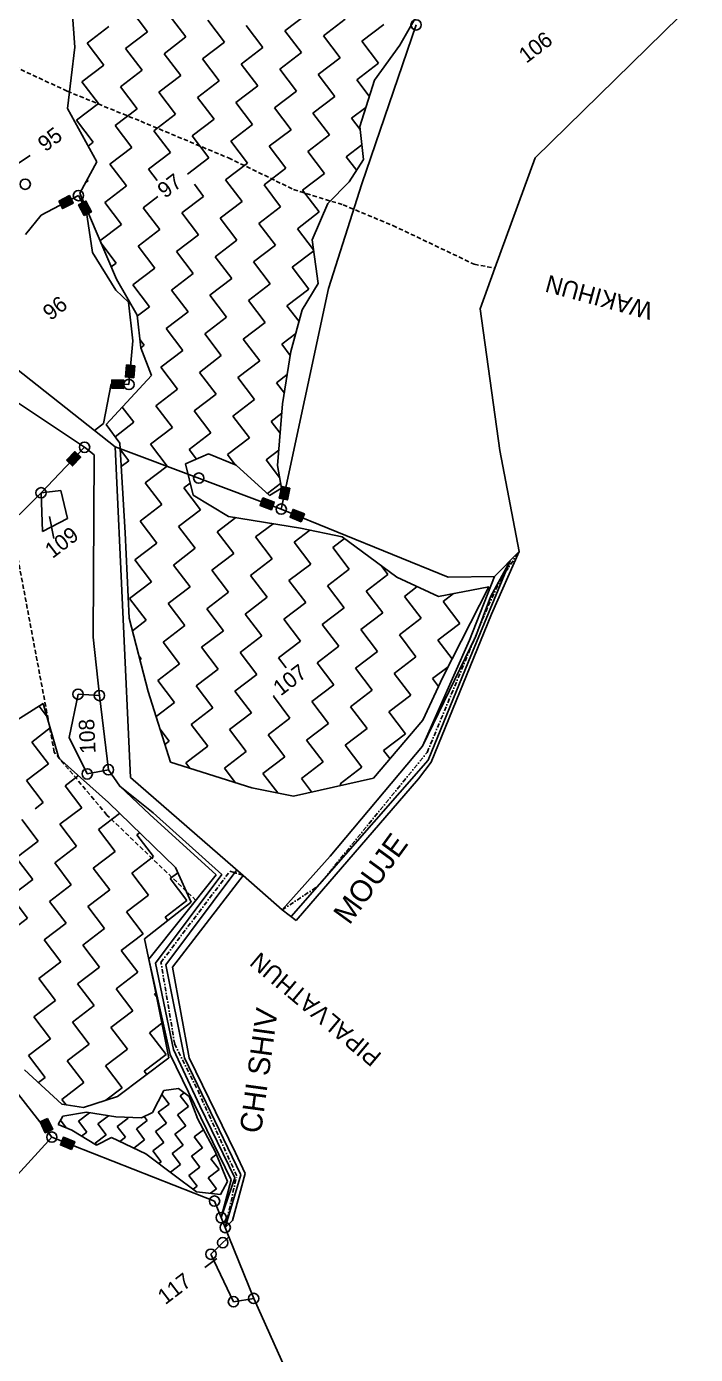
# Model space of a CAD drawing. Header units: metres. Extents: x 306750 to 310181, y 1935577 to 1940721.
# Drawn here: x 309074 to 309828, y 1936328 to 1937824 of the extents above; entities that cross this region are included whole.
import ezdxf

# ---------------------------------------------------------------- set-up
doc = ezdxf.new("R2010")
doc.units = ezdxf.units.M
doc.linetypes.add('DASHDOT', pattern=[1, 0.5, -0.25, 0, -0.25])
doc.linetypes.add('DASHED', pattern=[0.75, 0.5, -0.25])
for name, color, linetype in [('LINE_FOOTPATH', 1, 'DASHED'), ('LINE_WATER', 4, 'Continuous'), ('POLY_HATCH', 12, 'Continuous'), ('POLY_PARCEL', 6, 'Continuous'), ('POLY_WATER', 4, 'Continuous'), ('TEXT_MAPOUT', 7, 'Continuous'), ('TEXT_PARCEL', 7, 'Continuous'), ('V_BOUND_LINE', 7, 'Continuous'), ('V_BOUND_STREAM_LINE', 7, 'DASHDOT')]:
    doc.layers.add(name, color=color, linetype=linetype)
doc.styles.add('TEXT_MAP', font='')
doc.styles.get('TEXT_MAP').set_extended_font_data('Kruti Dev 050')
doc.dimstyles.get("Standard").update_dxf_attribs({"dimtxt": 0.18, "dimasz": 0.18, "dimexe": 0.18, "dimexo": 0.0625, "dimgap": 0.09, "dimtad": 0, "dimtih": 1, "dimtoh": 1, "dimdec": 4, "dimzin": 0, "dimdsep": 46, "dimtxsty": 'Standard', "dimcen": 0.09, "dimadec": 0, "dimazin": 0, "dimtfac": 1, "dimtdec": 4, "dimtofl": 0, "dimtmove": 0, "dimatfit": 3, "dimfxl": 1, "dimtolj": 1, "dimtzin": 0, "dimarcsym": 0})

msp = doc.modelspace()

# ---------------------------------------------------------------- hatches: boundary and pattern name
for points in [[(309126.6, 1937625.5), (309122.3, 1937633.9), (309110.2, 1937627.5), (309114.6, 1937619.2)], [(309140.9, 1937627.7), (309132.6, 1937623.4), (309138.8, 1937611.3), (309147.1, 1937615.6)], [(309185.4, 1937429.6), (309194.8, 1937428.7), (309196.1, 1937442.2), (309186.7, 1937443.1)], [(309183.3, 1937416.6), (309183.6, 1937426), (309170, 1937426.4), (309169.8, 1937417)], [(309135.1, 1937339), (309128.4, 1937345.5), (309119, 1937335.7), (309125.7, 1937329.2)], [(309358.9, 1937293), (309368.1, 1937291), (309370.9, 1937304.3), (309361.8, 1937306.2)], [(309349.9, 1937279.8), (309353.2, 1937288.6), (309340.5, 1937293.3), (309337.2, 1937284.5)], [(309374.5, 1937280.2), (309371, 1937271.5), (309383.6, 1937266.4), (309387.1, 1937275.1)], [(309095, 1936577.8), (309103.5, 1936581.8), (309097.7, 1936594.1), (309089.2, 1936590)], [(309115.6, 1936572.8), (309112.2, 1936564.1), (309124.8, 1936559.1), (309128.3, 1936567.8)]]:
    msp.add_hatch(color=256).paths.add_polyline_path(points)

# ---------------------------------------------------------------- linework, layer by layer
for points in [[(309110.2, 1937627.5), (309122.3, 1937633.9), (309126.6, 1937625.5), (309114.6, 1937619.2)], [(309138.8, 1937611.3), (309132.6, 1937623.4), (309140.9, 1937627.7), (309147.1, 1937615.6)], [(309196.1, 1937442.2), (309194.8, 1937428.7), (309185.4, 1937429.6), (309186.7, 1937443.1)], [(309170, 1937426.4), (309183.6, 1937426), (309183.3, 1937416.6), (309169.8, 1937417)], [(309119, 1937335.7), (309128.4, 1937345.5), (309135.1, 1937339), (309125.7, 1937329.2)], [(309370.9, 1937304.3), (309368.1, 1937291), (309358.9, 1937293), (309361.8, 1937306.2)], [(309340.5, 1937293.3), (309353.2, 1937288.6), (309349.9, 1937279.8), (309337.2, 1937284.5)], [(309383.6, 1937266.4), (309371, 1937271.5), (309374.5, 1937280.2), (309387.1, 1937275.1)], [(309097.7, 1936594.1), (309103.5, 1936581.8), (309095, 1936577.8), (309089.2, 1936590)], [(309124.8, 1936559.1), (309112.2, 1936564.1), (309115.6, 1936572.8), (309128.3, 1936567.8)]]:
    msp.add_lwpolyline(points, close=True)
for centre in [(309513.1, 1937826.2), (309072.5, 1937646.7), (309132.5, 1937633.9), (309189.4, 1937421.1), (309139.4, 1937350.3), (309268.1, 1937315.5), (309090.3, 1937299), (309361, 1937280.6), (309132, 1937072), (309156.1, 1937070.5), (309166.2, 1936986.9), (309142.4, 1936982.2), (309102.5, 1936572.9), (309285.9, 1936500.8), (309293.4, 1936482.2), (309297.9, 1936471), (309295.1, 1936454), (309281.8, 1936441), (309307.2, 1936387.5), (309330, 1936391.1)]:
    msp.add_circle(centre, 5.81)
at = {"layer": 'LINE_FOOTPATH', "ltscale": 10}
for p, q in [((309013.2, 1937801.3), (309119.9, 1937751.5)), ((309119.9, 1937751.5), (309202.7, 1937717.6)), ((309202.7, 1937717.6), (309301.5, 1937676.3)), ((309301.5, 1937676.3), (309375, 1937640.8)), ((309375, 1937640.8), (309430.8, 1937623.4)), ((309430.8, 1937623.4), (309486.7, 1937600.2)), ((309486.7, 1937600.2), (309578.5, 1937556.5)), ((309578.5, 1937556.5), (309601.8, 1937552.2)), ((309105.3, 1937006.6), (309064.6, 1937223.2)), ((309164.6, 1936935.9), (309105.3, 1937006.6)), ((309264.9, 1936839.7), (309164.6, 1936935.9))]:
    msp.add_line(p, q, dxfattribs=at)
at = {"layer": 'LINE_WATER'}
for p, q in [((309572.1, 1937109), (309618.9, 1937222.3)), ((309618.9, 1937222.3), (309596.8, 1937181.6)), ((309596.8, 1937181.6), (309580.3, 1937137.6)), ((309580.3, 1937137.6), (309520.1, 1937013.4)), ((309526.5, 1936997.7), (309572.1, 1937109)), ((309372.4, 1936821.4), (309526.5, 1936997.7)), ((309216.7, 1936938.5), (309179.1, 1936968.3)), ((309294.1, 1936869), (309216.7, 1936938.5)), ((309310.9, 1936874.1), (309230.8, 1936767.2)), ((309219.2, 1936768.8), (309294.1, 1936869)), ((309239.6, 1936671.8), (309219.2, 1936768.8)), ((309230.8, 1936767.2), (309251.9, 1936662.4)), ((309269.4, 1936608.3), (309239.6, 1936671.8)), ((309251.9, 1936662.4), (309315.4, 1936530.4)), ((309308.8, 1936526.9), (309269.4, 1936608.3)), ((309293.4, 1936482.2), (309308.8, 1936526.9)), ((309315.4, 1936530.4), (309297.9, 1936471))]:
    msp.add_line(p, q, dxfattribs=at)
at = {"layer": 'POLY_HATCH'}
for p, q in [((309128.4, 1937801.3), (309124.3, 1937860.1)), ((309519.9, 1937847.4), (309494.8, 1937803.3)), ((309120.2, 1937732.1), (309128.4, 1937801.3)), ((309494.8, 1937803.3), (309466.1, 1937764.1)), ((309466.1, 1937764.1), (309449.5, 1937711.8)), ((309153.2, 1937671.9), (309120.2, 1937732.1)), ((309449.5, 1937711.8), (309453.9, 1937674.5)), ((309133.9, 1937636.5), (309153.2, 1937671.9)), ((309453.9, 1937674.5), (309437.8, 1937649.4)), ((309437.8, 1937649.4), (309413.6, 1937624.8)), ((309175.2, 1937539.7), (309133.9, 1937636.5)), ((309413.6, 1937624.8), (309396, 1937584.1)), ((309396, 1937584.1), (309402.6, 1937535)), ((309198.8, 1937499.1), (309175.2, 1937539.7)), ((309402.6, 1937535), (309384.6, 1937505.2)), ((309202.7, 1937462.5), (309198.8, 1937499.1)), ((309384.6, 1937505.2), (309371.9, 1937458.1)), ((309214.9, 1937431.1), (309202.7, 1937462.5)), ((309371.9, 1937458.1), (309362.6, 1937399.2)), ((309163.7, 1937375.9), (309214.9, 1937431.1)), ((309362.6, 1937399.2), (309357, 1937329.6)), ((309179.2, 1937354.8), (309163.7, 1937375.9)), ((309185.1, 1937253.9), (309179.2, 1937354.8)), ((309278.9, 1937342.7), (309253.3, 1937331.5)), ((309310.2, 1937330.2), (309278.9, 1937342.7)), ((309253.3, 1937331.5), (309261.8, 1937296.2)), ((309348, 1937296), (309310.2, 1937330.2)), ((309357, 1937329.6), (309361.2, 1937304.3)), ((309361.2, 1937304.3), (309348, 1937296)), ((309261.8, 1937296.2), (309301.7, 1937272.4)), ((309301.7, 1937272.4), (309382.9, 1937259)), ((309189.8, 1937157.7), (309185.1, 1937253.9)), ((309382.9, 1937259), (309429.7, 1937249.5)), ((309429.7, 1937249.5), (309491.3, 1937203.8)), ((309491.3, 1937203.8), (309538.4, 1937182.3)), ((309538.4, 1937182.3), (309595, 1937193)), ((309595, 1937193), (309543.1, 1937091.1)), ((309210.9, 1937075), (309189.8, 1937157.7)), ((309543.1, 1937091.1), (309520.7, 1937042.8)), ((309236.2, 1936995.6), (309210.9, 1937075)), ((309092.9, 1937061.5), (308991.8, 1936998)), ((309110.3, 1937000.1), (309092.9, 1937061.5)), ((309520.7, 1937042.8), (309465, 1936977.4)), ((309166.4, 1936949.9), (309110.3, 1937000.1)), ((309327.9, 1936966.7), (309236.2, 1936995.6)), ((309465, 1936977.4), (309374.8, 1936957.3)), ((309374.8, 1936957.3), (309327.9, 1936966.7)), ((309241.8, 1936876.8), (309166.4, 1936949.9)), ((309259.5, 1936837.8), (309241.8, 1936876.8)), ((309206.8, 1936796.2), (309259.5, 1936837.8)), ((309218.4, 1936741), (309206.8, 1936796.2)), ((309234.5, 1936662.2), (309218.4, 1936741)), ((309176.6, 1936618.6), (309234.5, 1936662.2)), ((309071.8, 1936648.6), (309113.6, 1936610.1)), ((309138.3, 1936606.3), (309176.6, 1936618.6)), ((309216, 1936600.5), (309228.9, 1936625.4)), ((309228.9, 1936625.4), (309245.1, 1936627.9)), ((309245.1, 1936627.9), (309257.2, 1936618.6)), ((309257.2, 1936618.6), (309267.1, 1936593.3)), ((309113.6, 1936610.1), (309138.3, 1936606.3)), ((309115, 1936596.5), (309141.5, 1936601.1)), ((309141.5, 1936601.1), (309174.7, 1936595.8)), ((309109.8, 1936587.2), (309115, 1936596.5)), ((309125, 1936580.8), (309109.8, 1936587.2)), ((309174.7, 1936595.8), (309203.5, 1936594.6)), ((309203.5, 1936594.6), (309216, 1936600.5)), ((309267.1, 1936593.3), (309286.4, 1936556.9)), ((309152.7, 1936563.8), (309125, 1936580.8)), ((309169.7, 1936572.6), (309152.7, 1936563.8)), ((309208.6, 1936554), (309169.7, 1936572.6)), ((309286.4, 1936556.9), (309300.6, 1936522.9)), ((309240.5, 1936530.1), (309208.6, 1936554)), ((309265.7, 1936511.2), (309240.5, 1936530.1)), ((309292.6, 1936508.4), (309265.7, 1936511.2)), ((309300.6, 1936522.9), (309292.6, 1936508.4))]:
    msp.add_line(p, q, dxfattribs=at)
at = {"layer": 'POLY_HATCH', "linetype": 'Continuous', "ltscale": 10}
for p, q in [((309210.2, 1937818.5), (309191.5, 1937843.1)), ((309253.7, 1937812.6), (309234.9, 1937837.2)), ((309297.1, 1937806.7), (309278.3, 1937831.4)), ((309365.2, 1937819.6), (309389.8, 1937838.4)), ((309408.6, 1937813.8), (309433.2, 1937832.5)), ((309142.2, 1937805.6), (309166.8, 1937824.3)), ((309185.6, 1937799.7), (309210.2, 1937818.5)), ((309340.5, 1937800.9), (309321.7, 1937825.5)), ((309383.9, 1937795), (309365.2, 1937819.6)), ((309427.4, 1937789.1), (309408.6, 1937813.8)), ((309452, 1937807.9), (309476.7, 1937826.7)), ((309161, 1937780.9), (309142.2, 1937805.6)), ((309204.4, 1937775.1), (309185.6, 1937799.7)), ((309229, 1937793.8), (309253.7, 1937812.6)), ((309272.4, 1937788), (309297.1, 1937806.7)), ((309315.9, 1937782.1), (309340.5, 1937800.9)), ((309470.8, 1937783.2), (309452, 1937807.9)), ((309247.8, 1937769.2), (309229, 1937793.8)), ((309291.2, 1937763.3), (309272.4, 1937788)), ((309359.3, 1937776.2), (309383.9, 1937795)), ((309402.7, 1937770.3), (309427.4, 1937789.1)), ((309446.1, 1937764.5), (309470.8, 1937783.2)), ((309136.3, 1937762.2), (309161, 1937780.9)), ((309179.7, 1937756.3), (309204.4, 1937775.1)), ((309223.2, 1937750.4), (309247.8, 1937769.2)), ((309334.6, 1937757.4), (309315.9, 1937782.1)), ((309378.1, 1937751.6), (309359.3, 1937776.2)), ((309421.5, 1937745.7), (309402.7, 1937770.3)), ((309155.1, 1937737.5), (309136.3, 1937762.2)), ((309198.5, 1937731.6), (309179.7, 1937756.3)), ((309266.6, 1937744.5), (309291.2, 1937763.3)), ((309310, 1937738.7), (309334.6, 1937757.4)), ((309460.3, 1937745.9), (309446.1, 1937764.5)), ((309241.9, 1937725.8), (309223.2, 1937750.4)), ((309285.3, 1937719.9), (309266.6, 1937744.5)), ((309328.8, 1937714), (309310, 1937738.7)), ((309353.4, 1937732.8), (309378.1, 1937751.6)), ((309396.8, 1937726.9), (309421.5, 1937745.7)), ((309130.4, 1937718.7), (309155.1, 1937737.5)), ((309173.9, 1937712.9), (309198.5, 1937731.6)), ((309217.3, 1937707), (309241.9, 1937725.8)), ((309372.2, 1937708.1), (309353.4, 1937732.8)), ((309415.6, 1937702.3), (309396.8, 1937726.9)), ((309440.3, 1937721), (309456.3, 1937733.2)), ((309149.2, 1937694.1), (309130.4, 1937718.7)), ((309192.6, 1937688.2), (309173.9, 1937712.9)), ((309260.7, 1937701.1), (309285.3, 1937719.9)), ((309304.1, 1937695.2), (309328.8, 1937714)), ((309347.5, 1937689.4), (309372.2, 1937708.1)), ((309449.9, 1937708.4), (309440.3, 1937721)), ((309143.5, 1937689.7), (309149.2, 1937694.1)), ((309236.1, 1937682.3), (309217.3, 1937707)), ((309279.5, 1937676.5), (309260.7, 1937701.1)), ((309322.9, 1937670.6), (309304.1, 1937695.2)), ((309391, 1937683.5), (309415.6, 1937702.3)), ((309168, 1937669.4), (309192.6, 1937688.2)), ((309211.4, 1937663.6), (309236.1, 1937682.3)), ((309366.3, 1937664.7), (309347.5, 1937689.4)), ((309409.7, 1937658.8), (309391, 1937683.5)), ((309434.4, 1937677.6), (309451.9, 1937691)), ((309186.8, 1937644.8), (309168, 1937669.4)), ((309221.1, 1937650.8), (309211.4, 1937663.6)), ((309255.4, 1937658.2), (309279.5, 1937676.5)), ((309298.2, 1937651.8), (309322.9, 1937670.6)), ((309341.7, 1937645.9), (309366.3, 1937664.7)), ((309446.1, 1937662.3), (309434.4, 1937677.6)), ((309140.4, 1937648.4), (309143.3, 1937650.7)), ((309143.3, 1937650.7), (309142.3, 1937652)), ((309317, 1937627.2), (309298.2, 1937651.8)), ((309385.1, 1937640.1), (309409.7, 1937658.8)), ((309162.1, 1937626), (309186.8, 1937644.8)), ((309273.6, 1937633), (309263.3, 1937646.6)), ((309360.4, 1937621.3), (309341.7, 1937645.9)), ((309403.9, 1937615.4), (309385.1, 1937640.1)), ((309180.9, 1937601.4), (309162.1, 1937626)), ((309205.5, 1937620.1), (309222.1, 1937632.7)), ((309224.3, 1937595.5), (309205.5, 1937620.1)), ((309249, 1937614.3), (309273.6, 1937633)), ((309292.4, 1937608.4), (309317, 1937627.2)), ((309335.8, 1937602.5), (309360.4, 1937621.3)), ((309267.7, 1937589.6), (309249, 1937614.3)), ((309311.1, 1937583.7), (309292.4, 1937608.4)), ((309379.2, 1937596.6), (309403.9, 1937615.4)), ((309156.7, 1937583), (309180.9, 1937601.4)), ((309199.7, 1937576.7), (309224.3, 1937595.5)), ((309243.1, 1937570.8), (309267.7, 1937589.6)), ((309354.6, 1937577.9), (309335.8, 1937602.5)), ((309397.6, 1937572.6), (309379.2, 1937596.6)), ((309175, 1937557.9), (309157.7, 1937580.7)), ((309218.4, 1937552.1), (309199.7, 1937576.7)), ((309286.5, 1937565), (309311.1, 1937583.7)), ((309329.9, 1937559.1), (309354.6, 1937577.9)), ((309261.9, 1937546.2), (309243.1, 1937570.8)), ((309305.3, 1937540.3), (309286.5, 1937565)), ((309348.7, 1937534.4), (309329.9, 1937559.1)), ((309373.3, 1937553.2), (309397.7, 1937571.7)), ((309169.3, 1937553.6), (309175, 1937557.9)), ((309193.8, 1937533.3), (309218.4, 1937552.1)), ((309237.2, 1937527.4), (309261.9, 1937546.2)), ((309392.1, 1937528.6), (309373.3, 1937553.2)), ((309212.6, 1937508.6), (309193.8, 1937533.3)), ((309280.6, 1937521.5), (309305.3, 1937540.3)), ((309324, 1937515.7), (309348.7, 1937534.4)), ((309367.5, 1937509.8), (309392.1, 1937528.6)), ((309256, 1937502.8), (309237.2, 1937527.4)), ((309299.4, 1937496.9), (309280.6, 1937521.5)), ((309342.8, 1937491), (309324, 1937515.7)), ((309198.9, 1937498.3), (309212.6, 1937508.6)), ((309231.3, 1937484), (309256, 1937502.8)), ((309381.1, 1937491.9), (309367.5, 1937509.8)), ((309250.1, 1937459.3), (309231.3, 1937484)), ((309274.8, 1937478.1), (309299.4, 1937496.9)), ((309318.2, 1937472.2), (309342.8, 1937491)), ((309206.7, 1937465.2), (309201.7, 1937471.7)), ((309293.5, 1937453.5), (309274.8, 1937478.1)), ((309336.9, 1937447.6), (309318.2, 1937472.2)), ((309361.6, 1937466.4), (309377.4, 1937478.4)), ((309202.8, 1937462.3), (309206.7, 1937465.2)), ((309225.5, 1937440.6), (309250.1, 1937459.3)), ((309371.2, 1937453.7), (309361.6, 1937466.4)), ((309244.2, 1937415.9), (309225.5, 1937440.6)), ((309268.9, 1937434.7), (309293.5, 1937453.5)), ((309312.3, 1937428.8), (309336.9, 1937447.6)), ((309287.7, 1937410), (309268.9, 1937434.7)), ((309331.1, 1937404.2), (309312.3, 1937428.8)), ((309355.7, 1937422.9), (309367.8, 1937432.2)), ((309219.6, 1937397.1), (309244.2, 1937415.9)), ((309263, 1937391.3), (309287.7, 1937410)), ((309364.6, 1937411.4), (309355.7, 1937422.9)), ((309194.9, 1937378.4), (309181.9, 1937395.5)), ((309238.4, 1937372.5), (309219.6, 1937397.1)), ((309306.4, 1937385.4), (309331.1, 1937404.2)), ((309281.8, 1937366.6), (309263, 1937391.3)), ((309325.2, 1937360.8), (309306.4, 1937385.4)), ((309349.8, 1937379.5), (309361.8, 1937388.6)), ((309360, 1937366.2), (309349.8, 1937379.5)), ((309173.8, 1937362.2), (309194.9, 1937378.4)), ((309213.7, 1937353.7), (309238.4, 1937372.5)), ((309257.1, 1937347.9), (309281.8, 1937366.6)), ((309232.5, 1937329.1), (309213.7, 1937353.7)), ((309300.6, 1937342), (309325.2, 1937360.8)), ((309189.1, 1937335), (309179.7, 1937347.3)), ((309180.7, 1937328.6), (309189.1, 1937335)), ((309265.5, 1937336.8), (309257.1, 1937347.9)), ((309309.2, 1937330.6), (309300.6, 1937342)), ((309344, 1937336.1), (309358.4, 1937347.1)), ((309359.2, 1937316.1), (309344, 1937336.1)), ((309207.8, 1937310.3), (309232.5, 1937329.1)), ((309226.6, 1937285.7), (309207.8, 1937310.3)), ((309251.3, 1937304.4), (309258.5, 1937310)), ((309270, 1937279.8), (309251.3, 1937304.4)), ((309345.5, 1937298.3), (309360.3, 1937309.6)), ((309183.2, 1937291.5), (309182.9, 1937291.9)), ((309182.9, 1937291.3), (309183.2, 1937291.5)), ((309202, 1937266.9), (309226.6, 1937285.7)), ((309245.4, 1937261), (309270, 1937279.8)), ((309220.7, 1937242.2), (309202, 1937266.9)), ((309264.2, 1937236.4), (309245.4, 1937261)), ((309288.8, 1937255.1), (309309.8, 1937271.1)), ((309332.2, 1937249.3), (309351.8, 1937264.1)), ((309307.6, 1937230.5), (309288.8, 1937255.1)), ((309351, 1937224.6), (309332.2, 1937249.3)), ((309375.7, 1937243.4), (309393.3, 1937256.9)), ((309419.1, 1937237.5), (309432.3, 1937247.6)), ((309196.1, 1937223.5), (309220.7, 1937242.2)), ((309239.5, 1937217.6), (309264.2, 1937236.4)), ((309282.9, 1937211.7), (309307.6, 1937230.5)), ((309394.4, 1937218.7), (309375.7, 1937243.4)), ((309437.8, 1937212.9), (309419.1, 1937237.5)), ((309214.9, 1937198.8), (309196.1, 1937223.5)), ((309258.3, 1937192.9), (309239.5, 1937217.6)), ((309326.4, 1937205.8), (309351, 1937224.6)), ((309369.8, 1937200), (309394.4, 1937218.7)), ((309481.3, 1937207), (309473.7, 1937216.9)), ((309301.7, 1937187.1), (309282.9, 1937211.7)), ((309345.1, 1937181.2), (309326.4, 1937205.8)), ((309388.6, 1937175.3), (309369.8, 1937200)), ((309413.2, 1937194.1), (309437.8, 1937212.9)), ((309456.6, 1937188.2), (309481.3, 1937207)), ((309190.2, 1937180), (309214.9, 1937198.8)), ((309233.6, 1937174.2), (309258.3, 1937192.9)), ((309277.1, 1937168.3), (309301.7, 1937187.1)), ((309432, 1937169.4), (309413.2, 1937194.1)), ((309475.4, 1937163.6), (309456.6, 1937188.2)), ((309500, 1937182.3), (309514.4, 1937193.3)), ((309543.5, 1937176.5), (309555.3, 1937185.5)), ((309209, 1937155.4), (309190.2, 1937180)), ((309252.4, 1937149.5), (309233.6, 1937174.2)), ((309320.5, 1937162.4), (309345.1, 1937181.2)), ((309363.9, 1937156.5), (309388.6, 1937175.3)), ((309407.3, 1937150.7), (309432, 1937169.4)), ((309518.8, 1937157.7), (309500, 1937182.3)), ((309562.2, 1937151.8), (309543.5, 1937176.5)), ((309193.4, 1937143.5), (309209, 1937155.4)), ((309295.8, 1937143.6), (309277.1, 1937168.3)), ((309339.3, 1937137.8), (309320.5, 1937162.4)), ((309382.7, 1937131.9), (309363.9, 1937156.5)), ((309450.7, 1937144.8), (309475.4, 1937163.6)), ((309494.2, 1937138.9), (309518.8, 1937157.7)), ((309227.8, 1937130.7), (309252.4, 1937149.5)), ((309271.2, 1937124.9), (309295.8, 1937143.6)), ((309426.1, 1937126), (309407.3, 1937150.7)), ((309469.5, 1937120.1), (309450.7, 1937144.8)), ((309537.6, 1937133), (309562.2, 1937151.8)), ((309246.5, 1937106.1), (309227.8, 1937130.7)), ((309290, 1937100.2), (309271.2, 1937124.9)), ((309314.6, 1937119), (309339.3, 1937137.8)), ((309358, 1937113.1), (309382.7, 1937131.9)), ((309401.5, 1937107.2), (309426.1, 1937126)), ((309512.9, 1937114.3), (309494.2, 1937138.9)), ((309553.7, 1937111.9), (309537.6, 1937133)), ((309203.1, 1937112), (309200.6, 1937115.2)), ((309201.7, 1937110.9), (309203.1, 1937112)), ((309333.4, 1937094.3), (309314.6, 1937119)), ((309366.6, 1937101.9), (309358, 1937113.1)), ((309444.9, 1937101.4), (309469.5, 1937120.1)), ((309488.3, 1937095.5), (309512.9, 1937114.3)), ((309221.9, 1937087.3), (309246.5, 1937106.1)), ((309265.3, 1937081.4), (309290, 1937100.2)), ((309420.2, 1937082.6), (309401.5, 1937107.2)), ((309463.6, 1937076.7), (309444.9, 1937101.4)), ((309507.1, 1937070.8), (309488.3, 1937095.5)), ((309531.7, 1937089.6), (309549.2, 1937102.9)), ((309240.7, 1937062.7), (309221.9, 1937087.3)), ((309284.1, 1937056.8), (309265.3, 1937081.4)), ((309308.7, 1937075.6), (309333.4, 1937094.3)), ((309395.6, 1937063.8), (309420.2, 1937082.6)), ((309538.4, 1937080.8), (309531.7, 1937089.6)), ((309327.5, 1937050.9), (309308.7, 1937075.6)), ((309352.2, 1937069.7), (309353.2, 1937070.5)), ((309370.9, 1937045), (309352.2, 1937069.7)), ((309439, 1937057.9), (309463.6, 1937076.7)), ((309482.4, 1937052.1), (309507.1, 1937070.8)), ((309097.2, 1937046.5), (309088.1, 1937058.5)), ((309219.9, 1937046.8), (309240.7, 1937062.7)), ((309259.4, 1937038), (309284.1, 1937056.8)), ((309302.9, 1937032.1), (309327.5, 1937050.9)), ((309414.4, 1937039.2), (309395.6, 1937063.8)), ((309457.8, 1937033.3), (309439, 1937057.9)), ((309501.2, 1937027.4), (309482.4, 1937052.1)), ((309278.2, 1937013.4), (309259.4, 1937038)), ((309346.3, 1937026.3), (309370.9, 1937045)), ((309389.7, 1937020.4), (309414.4, 1937039.2)), ((309079.9, 1937018.1), (309100.7, 1937034)), ((309234.8, 1937019.2), (309224.2, 1937033.1)), ((309321.6, 1937007.5), (309302.9, 1937032.1)), ((309365.1, 1937001.6), (309346.3, 1937026.3)), ((309408.5, 1936995.7), (309389.7, 1937020.4)), ((309433.1, 1937014.5), (309457.8, 1937033.3)), ((309476.5, 1937008.6), (309501.2, 1937027.4)), ((309098.6, 1936993.4), (309079.9, 1937018.1)), ((309229.8, 1937015.5), (309234.8, 1937019.2)), ((309253.6, 1936994.6), (309278.2, 1937013.4)), ((309297, 1936988.7), (309321.6, 1937007.5)), ((309451.9, 1936989.9), (309433.1, 1937014.5)), ((309483.7, 1936999.3), (309476.5, 1937008.6)), ((309074, 1936974.7), (309098.6, 1936993.4)), ((309258, 1936988.7), (309253.6, 1936994.6)), ((309340.4, 1936982.8), (309365.1, 1937001.6)), ((309383.8, 1936977), (309408.5, 1936995.7)), ((309427.3, 1936971.1), (309451.9, 1936989.9)), ((309117.4, 1936968.8), (309132.5, 1936980.3)), ((309309.2, 1936972.6), (309297, 1936988.7)), ((309357.2, 1936960.8), (309340.4, 1936982.8)), ((309395.3, 1936961.9), (309383.8, 1936977)), ((309092.8, 1936950), (309074, 1936974.7)), ((309136.2, 1936944.1), (309117.4, 1936968.8)), ((309428.6, 1936969.3), (309427.3, 1936971.1)), ((309083.6, 1936943), (309092.8, 1936950)), ((309086.9, 1936906.6), (309068.5, 1936930.7)), ((309111.5, 1936925.4), (309136.2, 1936944.1)), ((309155, 1936919.5), (309178.9, 1936937.7)), ((309130.3, 1936900.7), (309111.5, 1936925.4)), ((309173.7, 1936894.8), (309155, 1936919.5)), ((309198.4, 1936913.6), (309201.4, 1936915.9)), ((309062.2, 1936887.8), (309086.9, 1936906.6)), ((309105.7, 1936881.9), (309130.3, 1936900.7)), ((309217.2, 1936889), (309198.4, 1936913.6)), ((309081, 1936863.2), (309062.2, 1936887.8)), ((309149.1, 1936876.1), (309173.7, 1936894.8)), ((309192.5, 1936870.2), (309217.2, 1936889)), ((309124.4, 1936857.3), (309105.7, 1936881.9)), ((309167.9, 1936851.4), (309149.1, 1936876.1)), ((309211.3, 1936845.6), (309192.5, 1936870.2)), ((309235.9, 1936864.3), (309244.5, 1936870.9)), ((309056.4, 1936844.4), (309081, 1936863.2)), ((309099.8, 1936838.5), (309124.4, 1936857.3)), ((309254.7, 1936839.7), (309235.9, 1936864.3)), ((309075.1, 1936819.8), (309056.4, 1936844.4)), ((309143.2, 1936832.7), (309167.9, 1936851.4)), ((309186.6, 1936826.8), (309211.3, 1936845.6)), ((309118.6, 1936813.9), (309099.8, 1936838.5)), ((309162, 1936808), (309143.2, 1936832.7)), ((309205.4, 1936802.1), (309186.6, 1936826.8)), ((309230.1, 1936820.9), (309254.7, 1936839.7)), ((309050.5, 1936801), (309075.1, 1936819.8)), ((309093.9, 1936795.1), (309118.6, 1936813.9)), ((309233.1, 1936816.9), (309230.1, 1936820.9)), ((309137.3, 1936789.2), (309162, 1936808)), ((309180.8, 1936783.4), (309205.4, 1936802.1)), ((309112.7, 1936770.5), (309093.9, 1936795.1)), ((309156.1, 1936764.6), (309137.3, 1936789.2)), ((309199.5, 1936758.7), (309180.8, 1936783.4)), ((309088, 1936751.7), (309112.7, 1936770.5)), ((309106.8, 1936727), (309088, 1936751.7)), ((309131.5, 1936745.8), (309156.1, 1936764.6)), ((309174.9, 1936739.9), (309199.5, 1936758.7)), ((309150.2, 1936721.2), (309131.5, 1936745.8)), ((309193.7, 1936715.3), (309174.9, 1936739.9)), ((309082.2, 1936708.3), (309106.8, 1936727)), ((309125.6, 1936702.4), (309150.2, 1936721.2)), ((309218.3, 1936734.1), (309219.6, 1936735.1)), ((309220.4, 1936731.3), (309218.3, 1936734.1)), ((309101, 1936683.6), (309082.2, 1936708.3)), ((309169, 1936696.5), (309193.7, 1936715.3)), ((309144.4, 1936677.7), (309125.6, 1936702.4)), ((309187.8, 1936671.9), (309169, 1936696.5)), ((309212.4, 1936690.6), (309226.5, 1936701.4)), ((309231.2, 1936666), (309212.4, 1936690.6)), ((309076.3, 1936664.8), (309101, 1936683.6)), ((309119.7, 1936659), (309144.4, 1936677.7)), ((309095.1, 1936640.2), (309076.3, 1936664.8)), ((309163.1, 1936653.1), (309187.8, 1936671.9)), ((309206.6, 1936647.2), (309231.2, 1936666)), ((309138.5, 1936634.3), (309119.7, 1936659)), ((309181.9, 1936628.4), (309163.1, 1936653.1)), ((309209.5, 1936643.4), (309206.6, 1936647.2)), ((309087.4, 1936634.3), (309095.1, 1936640.2)), ((309113.9, 1936615.5), (309138.5, 1936634.3)), ((309163.4, 1936614.4), (309181.9, 1936628.4)), ((309118.6, 1936609.4), (309113.9, 1936615.5))]:
    msp.add_line(p, q, dxfattribs=at)
at = {"layer": 'POLY_HATCH', "linetype": 'Continuous'}
for p, q in [((309234.7, 1936610.2), (309226.6, 1936620.9)), ((309228.8, 1936625.2), (309229.2, 1936625.5)), ((309247.1, 1936619.6), (309251.5, 1936623)), ((309256.4, 1936607.3), (309247.1, 1936619.6)), ((309222.4, 1936600.9), (309234.7, 1936610.2)), ((309231.8, 1936588.5), (309222.4, 1936600.9)), ((309244.1, 1936597.9), (309256.4, 1936607.3)), ((309118.8, 1936583.4), (309112.4, 1936591.9)), ((309132.6, 1936590.9), (309144.9, 1936600.3)), ((309142, 1936578.6), (309132.6, 1936590.9)), ((309144.9, 1936600.3), (309144.7, 1936600.5)), ((309154.3, 1936588), (309166.4, 1936597.1)), ((309163.7, 1936575.6), (309154.3, 1936588)), ((309176, 1936585), (309188.4, 1936594.4)), ((309188.4, 1936594.4), (309187.7, 1936595.3)), ((309197.8, 1936582.1), (309210.1, 1936591.5)), ((309210.1, 1936591.5), (309206.6, 1936596)), ((309219.5, 1936579.1), (309231.8, 1936588.5)), ((309253.5, 1936585.6), (309244.1, 1936597.9)), ((309265.8, 1936595), (309266.3, 1936595.3)), ((309267, 1936593.4), (309265.8, 1936595)), ((309136, 1936574), (309142, 1936578.6)), ((309151.4, 1936566.2), (309163.7, 1936575.6)), ((309185.4, 1936572.7), (309176, 1936585)), ((309179.3, 1936568), (309185.4, 1936572.7)), ((309207.1, 1936569.8), (309197.8, 1936582.1)), ((309228.9, 1936566.8), (309219.5, 1936579.1)), ((309241.2, 1936576.2), (309253.5, 1936585.6)), ((309250.6, 1936563.9), (309241.2, 1936576.2)), ((309262.9, 1936573.3), (309273.4, 1936581.3)), ((309272.3, 1936560.9), (309262.9, 1936573.3)), ((309153.1, 1936564), (309151.4, 1936566.2)), ((309195, 1936560.5), (309207.1, 1936569.8)), ((309216.5, 1936557.4), (309228.9, 1936566.8)), ((309225.9, 1936545.1), (309216.5, 1936557.4)), ((309238.2, 1936554.5), (309250.6, 1936563.9)), ((309260, 1936551.6), (309272.3, 1936560.9)), ((309223.2, 1936543.1), (309225.9, 1936545.1)), ((309236.1, 1936533.4), (309247.6, 1936542.2)), ((309247.6, 1936542.2), (309238.2, 1936554.5)), ((309269.3, 1936539.2), (309260, 1936551.6)), ((309281.7, 1936548.6), (309287.9, 1936553.3)), ((309291.1, 1936536.3), (309281.7, 1936548.6)), ((309257, 1936529.8), (309269.3, 1936539.2)), ((309266.4, 1936517.5), (309257, 1936529.8)), ((309278.7, 1936526.9), (309291.1, 1936536.3)), ((309288.1, 1936514.6), (309278.7, 1936526.9)), ((309261.9, 1936514.1), (309266.4, 1936517.5)), ((309281.5, 1936509.6), (309288.1, 1936514.6))]:
    msp.add_line(p, q, dxfattribs=at)
at = {"layer": 'POLY_PARCEL'}
for p, q in [((309451.9, 1937647), (309513.1, 1937826.2)), ((309090.4, 1937611.8), (309132.5, 1937633.9)), ((309132.5, 1937633.9), (309141, 1937617.3)), ((309414.4, 1937529.1), (309451.9, 1937647)), ((309072.7, 1937590.1), (309090.4, 1937611.8)), ((309141, 1937617.3), (309148.5, 1937569.7)), ((309148.5, 1937569.7), (309174.8, 1937527.3)), ((309361, 1937280.6), (309414.4, 1937529.1)), ((309174.8, 1937527.3), (309188.8, 1937513.6)), ((309188.8, 1937513.6), (309193.9, 1937470.1)), ((309193.9, 1937470.1), (309189.4, 1937421.1)), ((309169.3, 1937421.7), (309160.7, 1937377.1)), ((309189.4, 1937421.1), (309169.3, 1937421.7)), ((309160.7, 1937377.1), (309150.5, 1937369.2)), ((309090.3, 1937299), (309139.4, 1937350.3)), ((309361, 1937280.6), (309173.7, 1937350.9)), ((308995.6, 1937205.2), (309090.3, 1937299)), ((309090.3, 1937299), (309112.8, 1937301.7)), ((309091.9, 1937255.5), (309090.3, 1937299)), ((309112.8, 1937301.7), (309120.3, 1937269.9)), ((309549.2, 1937203.9), (309361, 1937280.6)), ((309120.3, 1937269.9), (309091.9, 1937255.5)), ((309629.4, 1937233), (309601.6, 1937204.6)), ((309601.6, 1937204.6), (309549.2, 1937203.9)), ((309132, 1937072), (309122.2, 1937023.2)), ((309156.1, 1937070.5), (309132, 1937072)), ((309122.2, 1937023.2), (309142.4, 1936982.2)), ((309142.4, 1936982.2), (309166.2, 1936986.9)), ((309102.5, 1936572.9), (308989.7, 1936716.5)), ((309102.5, 1936572.9), (308921.3, 1936375.1)), ((309285.9, 1936500.8), (309102.5, 1936572.9)), ((309293.4, 1936482.2), (309285.9, 1936500.8)), ((309297.9, 1936471), (309293.4, 1936482.2)), ((309281.8, 1936441), (309302.1, 1936460.7)), ((309307.2, 1936387.5), (309281.8, 1936441)), ((309330, 1936391.1), (309307.2, 1936387.5))]:
    msp.add_line(p, q, dxfattribs=at)
at = {"layer": 'POLY_WATER'}
for p, q in [((309150.5, 1937369.2), (309062.5, 1937438.6)), ((309139.4, 1937350.3), (309048.1, 1937411.1)), ((309173.7, 1937350.9), (309150.5, 1937369.2)), ((309139.4, 1937350.3), (309150.1, 1937341.7)), ((309173.7, 1937350.9), (309191.1, 1936978.2)), ((309150.1, 1937341.7), (309149, 1937136.2)), ((309629.4, 1937233), (309598.1, 1937162.2)), ((309601.6, 1937204.6), (309573.3, 1937132.8)), ((309598.1, 1937162.2), (309530.2, 1936995.3)), ((309149, 1937136.2), (309156.1, 1937070.5)), ((309573.3, 1937132.8), (309520.1, 1937013.4)), ((309166.2, 1936986.9), (309156.1, 1937070.5)), ((309520.1, 1937013.4), (309416.1, 1936889.4)), ((309530.2, 1936995.3), (309515.8, 1936976.6)), ((309166.2, 1936986.9), (309179.1, 1936968.3)), ((309191.1, 1936978.2), (309318.1, 1936867.9)), ((309515.8, 1936976.6), (309377.9, 1936817.2)), ((309179.1, 1936968.3), (309213.1, 1936936.6)), ((309213.1, 1936936.6), (309287.9, 1936868.5)), ((309416.1, 1936889.4), (309362.2, 1936828.9)), ((309287.9, 1936868.5), (309212, 1936773.6)), ((309318.1, 1936867.9), (309238.5, 1936764.6)), ((309377.9, 1936817.2), (309362.2, 1936828.9)), ((309212, 1936773.6), (309235.7, 1936666)), ((309238.5, 1936764.6), (309257.3, 1936662.2)), ((309235.7, 1936666), (309304.5, 1936524.7)), ((309257.3, 1936662.2), (309309.4, 1936555.3)), ((309309.4, 1936555.3), (309320.4, 1936532)), ((309320.4, 1936532), (309306.2, 1936478.9)), ((309304.5, 1936524.7), (309293.4, 1936482.2)), ((309306.2, 1936478.9), (309297.9, 1936471))]:
    msp.add_line(p, q, dxfattribs=at)
at = {"layer": 'V_BOUND_LINE'}
for p, q in [((309827.9, 1937853.4), (309647.3, 1937676.3)), ((309647.3, 1937676.3), (309601.8, 1937552.2)), ((309601.8, 1937552.2), (309585.4, 1937506.1)), ((309585.4, 1937506.1), (309607.4, 1937346.6)), ((309607.4, 1937346.6), (309629.4, 1937233)), ((309362.2, 1936828.9), (309318.1, 1936867.9)), ((309302.1, 1936460.7), (309297.9, 1936471)), ((309302.1, 1936460.7), (309330, 1936391.1)), ((309366.1, 1936310.7), (309330, 1936391.1))]:
    msp.add_line(p, q, dxfattribs=at)
at = {"layer": 'V_BOUND_STREAM_LINE', "ltscale": 10}
for p, q in [((309608.4, 1937201.4), (309629.4, 1937233)), ((309594.3, 1937171.6), (309608.4, 1937201.4)), ((309525.6, 1937006.5), (309594.3, 1937171.6)), ((309402.4, 1936855.7), (309525.6, 1937006.5)), ((309225.5, 1936769.8), (309303.3, 1936872.7)), ((309303.3, 1936872.7), (309318.1, 1936867.9)), ((309362.2, 1936828.9), (309402.4, 1936855.7)), ((309241, 1936677.7), (309225.5, 1936769.8)), ((309265.7, 1936628.4), (309241, 1936677.7)), ((309310.9, 1936529.4), (309265.7, 1936628.4)), ((309297.9, 1936471), (309310.9, 1936529.4))]:
    msp.add_line(p, q, dxfattribs=at)

# ---------------------------------------------------------------- texts
at = {"layer": 'TEXT_MAPOUT', "ltscale": 10}
for s, height, rotation, p in [('WAKIHUN', 19.52, 164.8061, (309781.4, 1937512.5)), ('MOUJE', 24.4, 53.9762, (309437.9, 1936811.1)), ('PIPALVATHUN', 19.518, 139.9637, (309475.5, 1936666)), ('CHI SHIV', 24.4, 82.2612, (309338.2, 1936576.3))]:
    msp.add_text(s, height=height, rotation=rotation, dxfattribs=at).set_placement(p)
at = {"layer": 'TEXT_PARCEL', "ltscale": 10, "style": 'TEXT_MAP'}
for s, rotation, p in [('106', 37.2962, (309637.3, 1937782.3)), ('95', 37.2962, (309095.2, 1937682.5)), ('97', 37.2962, (309230.1, 1937630.1)), ('96', 37.2962, (309100.9, 1937492.3)), ('109', 37.2962, (309103.2, 1937224.3)), ('107', 37.2962, (309360.4, 1937069.4)), ('108', 92.5683, (309151.9, 1937005.4)), ('117', 37.2962, (309230.3, 1936383.4))]:
    msp.add_text(s, height=17.57, rotation=rotation, dxfattribs=at).set_placement(p)

# ---------------------------------------------------------------- leaders
for points in [[(309078.2, 1937679.2), (309057.2, 1937665.1)], [(309104.6, 1937247.6), (309099.8, 1937272.4)], [(309275.1, 1936425.9), (309288.5, 1936436.1)]]:
    msp.add_leader(points, dimstyle='Standard', override={"dimtxt": 2.5, "dimasz": 2.5, "dimexe": 1.25, "dimexo": 0.625, "dimgap": 0.625, "dimtad": 1, "dimtih": 0, "dimtoh": 0, "dimzin": 8, "dimcen": 2.5, "dimtofl": 1})

doc.saveas('drawing.dxf')
